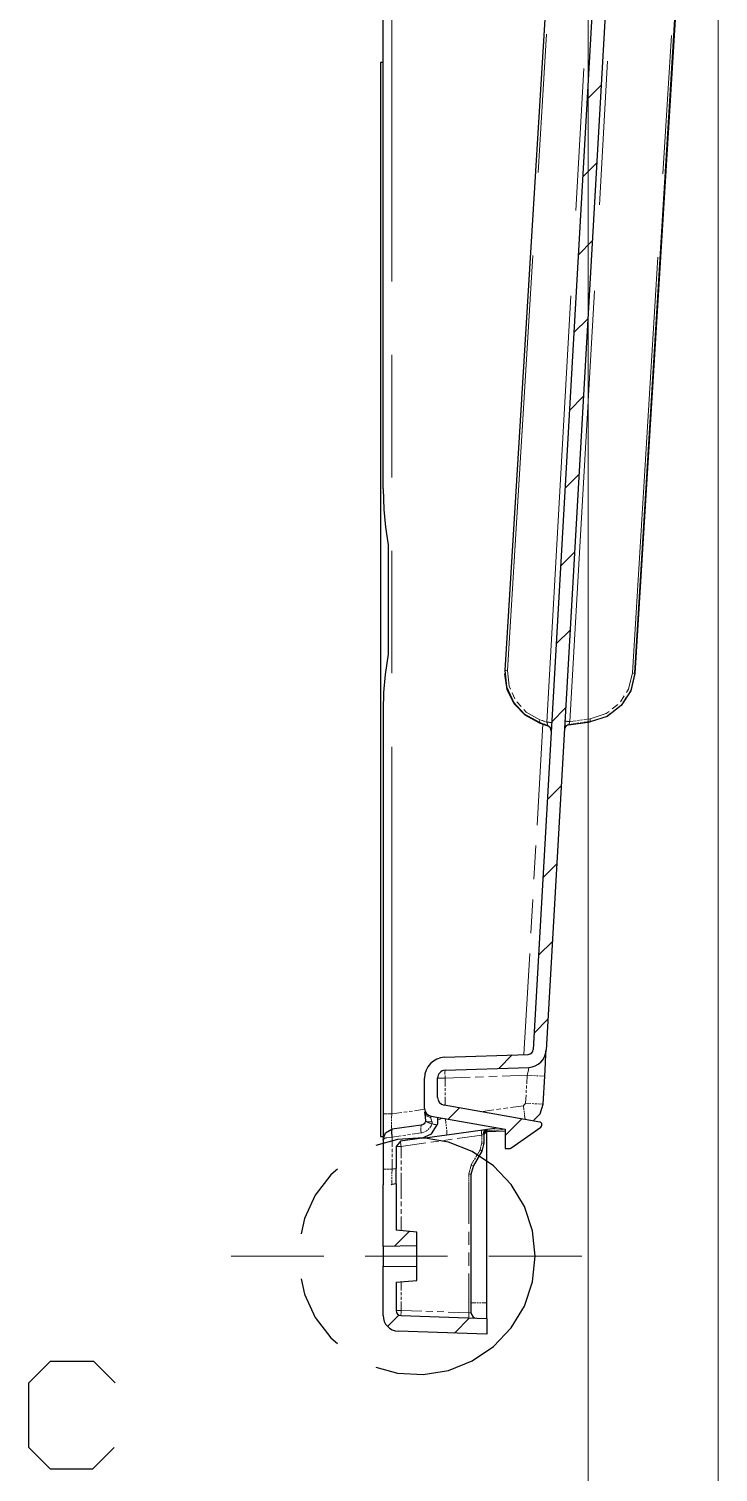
# Model space of a CAD drawing. Header units: millimetres. Extents: x 0 to 1989, y -338 to 950.
# Drawn here: x 1391.7 to 1524.4, y 145.6 to 423.6 of the extents above; entities that cross this region are included whole.
import ezdxf

# ---------------------------------------------------------------- set-up
doc = ezdxf.new("R2010")
doc.units = ezdxf.units.MM
doc.layers.add('DETAIL', color=8, linetype='Continuous')
doc.layers.add('FINE', color=9, linetype='Continuous')

msp = doc.modelspace()

# ---------------------------------------------------------------- linework, layer by layer
at = {"layer": 'DETAIL', "lineweight": 25}
for p, q in [((1459.88, 335.01), (1459.88, 787.4)), ((1499.34, 561.21), (1483.36, 300.06)), ((1524.4, 561.21), (1508.38, 299.44)), ((1508.38, 299.52), (1524.39, 561.21)), ((1507.61, 558.37), (1488.8, 227.03)), ((1510.12, 558.37), (1491.29, 226.89)), ((1459.88, 417.15), (1459.38, 417.13)), ((1483.34, 299.47), (1483.34, 299.39)), ((1489.92, 289.97), (1491.62, 289.35)), ((1495.66, 289.57), (1499.79, 290.15)), ((1471.74, 225.53), (1487.83, 226.09)), ((1471.83, 223.03), (1487.92, 223.59)), ((1467.88, 215.7), (1467.88, 221.53)), ((1470.38, 217.8), (1470.38, 221.53)), ((1490.05, 213.07), (1471.62, 216.32)), ((1461.6, 211.66), (1461.61, 211.66)), ((1470.38, 214), (1470.38, 213.41)), ((1472.19, 210.63), (1481.83, 211.98)), ((1479.85, 211.21), (1483.38, 211.39)), ((1484.51, 208.06), (1490.25, 212.09)), ((1490.46, 212.49), (1490.46, 212.58)), ((1459.38, 210.29), (1459.88, 210.26)), ((1463.24, 209.37), (1462.38, 208.38)), ((1467.37, 209.95), (1463.24, 209.37)), ((1478.98, 207.48), (1479.38, 208.98)), ((1479.38, 210.71), (1479.85, 211.21)), ((1479.38, 208.98), (1479.38, 210.71)), ((1479.88, 178.21), (1479.88, 211.22)), ((1462.38, 208.38), (1462.38, 204.11)), ((1477.28, 204.54), (1478.98, 207.48)), ((1476.88, 203.04), (1477.28, 204.54)), ((1476.88, 201), (1476.88, 203.04)), ((1459.88, 189.09), (1459.88, 201)), ((1462.38, 201.13), (1461.64, 201.04)), ((1462.38, 201.13), (1462.38, 201)), ((1462.38, 201), (1462.38, 192.21)), ((1476.88, 176.28), (1476.88, 201)), ((1466.38, 189.21), (1459.88, 189.09)), ((1459.88, 185.32), (1466.38, 185.21)), ((1459.88, 175.8), (1459.88, 185.32)), ((1462.38, 182.21), (1462.38, 176.78)), ((1463.35, 175.78), (1479.88, 175.21)), ((1479.88, 175.21), (1479.88, 172.21)), ((1479.88, 172.21), (1462.78, 172.8))]:
    msp.add_line(p, q, dxfattribs=at)
for points in [[(1459.38, 417.13), (1459.38, 416.6), (1459.38, 415.01), (1459.38, 412.39), (1459.38, 408.75), (1459.38, 404.13), (1459.38, 398.59), (1459.38, 392.18), (1459.38, 384.96), (1459.38, 377.01), (1459.38, 368.41), (1459.38, 359.25), (1459.38, 349.63), (1459.38, 339.63), (1459.38, 329.37), (1459.38, 318.95), (1459.38, 308.47), (1459.38, 298.05), (1459.38, 287.78), (1459.38, 277.79), (1459.38, 268.16), (1459.38, 259), (1459.38, 250.4), (1459.38, 242.45), (1459.38, 235.23), (1459.38, 228.82), (1459.38, 223.28), (1459.38, 218.67), (1459.38, 215.03), (1459.38, 212.4), (1459.38, 210.82), (1459.38, 210.29)], [(1459.88, 335.01), (1460.03, 331.08), (1460.36, 327.67), (1460.88, 324.24)], [(1460.88, 324.24), (1460.88, 313.71), (1460.88, 303.17)], [(1460.88, 303.17), (1460.3, 299.24), (1460, 295.82), (1459.88, 292.4)], [(1489.92, 289.97), (1487.25, 291.44), (1485.15, 293.64), (1483.8, 296.38), (1483.34, 299.39)], [(1483.36, 300.06), (1483.68, 296.88), (1484.98, 293.97), (1487.14, 291.62), (1489.92, 290.06)], [(1508.38, 299.44), (1507.59, 296.13), (1505.74, 293.27), (1503.03, 291.2), (1499.79, 290.15)], [(1459.88, 292.4), (1459.88, 214.63), (1459.88, 212.15), (1459.88, 210.34), (1459.88, 209.68)], [(1492.28, 288.36), (1492.12, 288.97), (1491.62, 289.35)], [(1495.66, 289.57), (1495.42, 289.51), (1495.2, 289.38)], [(1490.7, 216.48), (1491.01, 221.88), (1491.15, 224.39), (1491.25, 226.22), (1491.29, 226.89)], [(1467.89, 215.01), (1467.89, 214.84), (1467.9, 214.68), (1467.92, 214.4), (1467.96, 214.12), (1468.01, 213.82), (1468.05, 213.51), (1468.06, 213.41), (1468.07, 213.31)], [(1469.12, 214.22), (1483.38, 211.71), (1483.38, 207.96), (1484.23, 207.97)], [(1488.79, 213.29), (1490.14, 214.65), (1490.7, 216.48)], [(1459.88, 209.68), (1460.37, 210.99), (1461.6, 211.66), (1461.52, 211.22), (1461.6, 210.18)], [(1461.64, 210.18), (1461.55, 211.22), (1461.61, 211.66)], [(1467.19, 212.45), (1461.61, 211.66), (1461.6, 211.66)], [(1468.05, 213.18), (1467.99, 213.03), (1467.91, 212.89), (1467.78, 212.74), (1467.63, 212.62), (1467.46, 212.52), (1467.28, 212.46), (1467.23, 212.46), (1467.19, 212.46)], [(1467.37, 209.95), (1469.21, 210.8), (1470.27, 212.53)], [(1468.07, 213.32), (1468.07, 213.29), (1468.07, 213.27), (1468.07, 213.24), (1468.07, 213.21), (1468.06, 213.2), (1468.06, 213.18), (1468.06, 213.17), (1468.06, 213.17)], [(1470.38, 213.41), (1470.38, 213.33), (1470.34, 212.87), (1470.27, 212.53)], [(1479.24, 210.71), (1479.26, 211.06), (1479.33, 211.3), (1479.37, 211.37), (1479.54, 211.59), (1479.78, 211.69)], [(1479.28, 211.18), (1479.28, 211.18), (1479.29, 211.18), (1479.29, 211.18), (1479.29, 211.18), (1479.29, 211.18), (1479.3, 211.19), (1479.3, 211.19), (1479.31, 211.2), (1479.32, 211.2), (1479.33, 211.21), (1479.34, 211.22), (1479.37, 211.24), (1479.39, 211.26), (1479.43, 211.28), (1479.47, 211.31), (1479.54, 211.35), (1479.6, 211.39), (1479.66, 211.43), (1479.72, 211.48), (1479.75, 211.5), (1479.78, 211.52), (1479.79, 211.52), (1479.8, 211.53), (1479.81, 211.54), (1479.82, 211.54), (1479.82, 211.54), (1479.82, 211.54), (1479.82, 211.55), (1479.83, 211.55)], [(1479.38, 210.97), (1479.38, 210.97), (1479.38, 210.98), (1479.38, 210.98), (1479.38, 210.98), (1479.38, 210.98), (1479.39, 210.98), (1479.39, 210.99), (1479.39, 210.99), (1479.39, 211), (1479.39, 211.01), (1479.4, 211.02), (1479.4, 211.03), (1479.41, 211.06), (1479.41, 211.08), (1479.43, 211.12), (1479.44, 211.16), (1479.46, 211.23), (1479.48, 211.3), (1479.51, 211.41), (1479.56, 211.51), (1479.66, 211.63), (1479.78, 211.69)], [(1479.48, 211.53), (1479.48, 211.53), (1479.48, 211.53), (1479.49, 211.53), (1479.49, 211.53), (1479.49, 211.54), (1479.49, 211.54), (1479.5, 211.54), (1479.5, 211.54), (1479.51, 211.54), (1479.52, 211.55), (1479.53, 211.55), (1479.54, 211.56), (1479.57, 211.57), (1479.59, 211.57), (1479.63, 211.59), (1479.67, 211.6), (1479.71, 211.61), (1479.74, 211.63), (1479.76, 211.64), (1479.77, 211.64), (1479.78, 211.65), (1479.79, 211.65), (1479.79, 211.65), (1479.79, 211.65), (1479.8, 211.65), (1479.8, 211.66), (1479.8, 211.66)], [(1479.6, 211.2), (1479.6, 211.21), (1479.6, 211.21), (1479.6, 211.21), (1479.6, 211.21), (1479.6, 211.21), (1479.6, 211.22), (1479.61, 211.22), (1479.61, 211.22), (1479.61, 211.23), (1479.61, 211.24), (1479.61, 211.26), (1479.62, 211.27), (1479.62, 211.3), (1479.63, 211.32), (1479.64, 211.37), (1479.65, 211.41), (1479.66, 211.49), (1479.68, 211.56), (1479.73, 211.65), (1479.78, 211.69)], [(1489.2, 187.21), (1488.67, 192.11), (1487.09, 196.79), (1484.55, 201.02), (1481.15, 204.6), (1477.07, 207.37), (1472.49, 209.19), (1467.62, 209.99), (1462.69, 209.72), (1458.52, 208.57)], [(1459.88, 209.68), (1459.88, 204.01), (1459.88, 201)], [(1467.37, 209.95), (1468.01, 210.04), (1469.77, 210.29), (1472.19, 210.63)], [(1451.12, 204.01), (1449.82, 202.9), (1446.83, 198.97), (1444.76, 194.49), (1444.11, 191.54)], [(1462.38, 201.13), (1462.38, 201.53), (1462.38, 202.61), (1462.38, 204.11)], [(1466.38, 189.21), (1466.38, 191.86), (1462.38, 192.21)], [(1459.88, 189.09), (1459.88, 188.54), (1459.88, 187.21), (1459.88, 185.87), (1459.88, 185.32)], [(1466.38, 185.21), (1466.38, 185.79), (1466.38, 187.21), (1466.38, 188.62), (1466.38, 189.21)], [(1458.52, 165.85), (1462.69, 164.69), (1467.62, 164.42), (1472.49, 165.22), (1477.07, 167.05), (1481.15, 169.82), (1484.55, 173.4), (1487.09, 177.63), (1488.67, 182.3), (1489.2, 187.21)], [(1462.38, 182.21), (1466.38, 182.56), (1466.38, 185.21)], [(1444.11, 182.87), (1444.76, 179.92), (1446.83, 175.44), (1449.82, 171.52), (1451.12, 170.41)], [(1479.88, 175.21), (1479.88, 176.09), (1479.88, 178.21)], [(1408.1, 150.38), (1403.94, 146.22), (1395.85, 146.22), (1391.69, 150.38), (1391.69, 162.84), (1395.85, 167), (1404.16, 167), (1408.31, 162.84)]]:
    msp.add_lwpolyline(points, dxfattribs=at)
for points in [[(1495.2, 289.39, 0.223089), (1494.8, 288.64)], [(1471.74, 225.53, 0.404027), (1467.88, 221.53)], [(1487.83, 226.09, 0.387578), (1488.8, 227.03)], [(1487.92, 223.59, 0.387626), (1491.29, 226.89)], [(1471.83, 223.03, 0.40404), (1470.38, 221.53)], [(1470.38, 217.8, 0.363963), (1471.62, 216.32)], [(1467.88, 215.7, 0.363984), (1469.12, 214.22)], [(1490.46, 212.58, 0.363895), (1490.05, 213.07)], [(1490.25, 212.09, 0.244621), (1490.46, 212.49)], [(1484.23, 207.97, 0.149498), (1484.51, 208.06)], [(1461.64, 201.04, 0.025898), (1461.43, 201)], [(1459.88, 175.8, 0.404021), (1462.78, 172.8)], [(1462.38, 176.78, 0.404042), (1463.35, 175.78)], [(1476.88, 176.28, 0.404043), (1477.85, 175.28)]]:
    msp.add_lwpolyline(points, format="xyb", dxfattribs=at)
at = {"layer": 'FINE', "lineweight": 9}
for p, q in [((1499.35, 553.27), (1499.35, 70.13)), ((1524.4, 553.27), (1524.4, 70.13)), ((1461.6, 516.41), (1461.6, 374.95)), ((1489.72, 395.98), (1491.36, 422.63)), ((1515.4, 422.38), (1513.77, 395.68)), ((1501.53, 389.76), (1503.1, 417.41)), ((1498.55, 416.02), (1496.99, 388.64)), ((1499.19, 410.11), (1501.85, 412.77)), ((1498.34, 395.12), (1501, 397.78)), ((1497.49, 380.13), (1500.15, 382.78)), ((1483.85, 300.05), (1488.75, 379.99)), ((1495.87, 290.21), (1500.58, 373.17)), ((1496.06, 372.21), (1491.39, 290.07)), ((1496.64, 365.13), (1499.29, 367.79)), ((1461.6, 360.81), (1461.6, 337.23)), ((1495.79, 350.14), (1498.44, 352.8)), ((1494.94, 335.15), (1497.59, 337.8)), ((1461.6, 323.08), (1461.6, 299.51)), ((1494.08, 320.15), (1496.74, 322.81)), ((1493.23, 305.16), (1495.89, 307.81)), ((1483.54, 300.06), (1483.59, 300.06)), ((1483.62, 300.06), (1483.67, 300.06)), ((1483.7, 300.05), (1483.85, 300.05)), ((1507.89, 299.56), (1508.04, 299.55)), ((1508.07, 299.55), (1508.12, 299.54)), ((1508.15, 299.54), (1508.2, 299.54)), ((1508.38, 299.49), (1508.38, 299.52)), ((1508.38, 299.48), (1508.38, 299.49)), ((1508.38, 299.47), (1508.38, 299.48)), ((1508.38, 299.44), (1508.38, 299.47)), ((1485.24, 294.6), (1484.73, 295.73)), ((1506.31, 295.14), (1505.59, 294.03)), ((1505.96, 293.69), (1506.72, 294.86)), ((1486.48, 293.08), (1485.64, 293.99)), ((1492.38, 290.17), (1495.04, 292.82)), ((1505.06, 293.46), (1504.01, 292.65)), ((1504.3, 292.24), (1505.41, 293.09)), ((1490.63, 289.72), (1489.53, 270.23)), ((1489.92, 290.06), (1489.97, 290.21)), ((1489.92, 290.06), (1490.45, 289.87)), ((1489.92, 290.04), (1489.92, 290.06)), ((1489.92, 290.02), (1489.92, 290.03)), ((1489.92, 290.01), (1489.92, 290.02)), ((1489.92, 289.97), (1489.92, 290)), ((1490.44, 289.78), (1489.92, 289.97)), ((1489.98, 290.24), (1490, 290.29)), ((1490.01, 290.32), (1490.02, 290.37)), ((1490.03, 290.4), (1490.09, 290.55)), ((1490.49, 290.4), (1490.09, 290.55)), ((1490.55, 289.84), (1490.72, 289.77)), ((1490.72, 289.68), (1490.55, 289.75)), ((1490.7, 290.33), (1490.57, 290.38)), ((1490.91, 290.25), (1490.78, 290.3)), ((1490.83, 289.73), (1491, 289.67)), ((1491, 289.58), (1490.83, 289.65)), ((1491.39, 290.07), (1490.99, 290.22)), ((1491.11, 289.63), (1491.63, 289.44)), ((1491.39, 290.07), (1491.47, 289.88)), ((1491.69, 290.06), (1491.39, 290.07)), ((1491.48, 289.84), (1491.5, 289.78)), ((1491.52, 289.74), (1491.54, 289.68)), ((1491.56, 289.64), (1491.63, 289.44)), ((1491.63, 289.4), (1491.62, 289.39)), ((1491.63, 289.44), (1491.63, 289.42)), ((1491.93, 289.21), (1491.63, 289.44)), ((1491.63, 289.41), (1491.63, 289.4)), ((1491.86, 290.06), (1491.75, 290.06)), ((1492.02, 290.05), (1491.91, 290.05)), ((1492.09, 289.08), (1491.99, 289.16)), ((1494.99, 289.14), (1494.94, 289.08)), ((1495.05, 289.31), (1495, 289.18)), ((1495.2, 289.38), (1495.03, 289.18)), ((1495.23, 289.43), (1495.1, 289.36)), ((1495.35, 290.24), (1495.25, 290.25)), ((1495.66, 289.66), (1495.3, 289.46)), ((1495.51, 290.23), (1495.41, 290.24)), ((1495.87, 290.21), (1495.57, 290.23)), ((1495.66, 289.66), (1495.73, 289.82)), ((1496.92, 289.75), (1495.66, 289.57)), ((1495.66, 289.62), (1495.66, 289.63)), ((1495.66, 289.6), (1495.66, 289.61)), ((1495.66, 289.57), (1495.66, 289.6)), ((1495.74, 289.86), (1495.76, 289.91)), ((1495.78, 289.95), (1495.8, 290)), ((1495.81, 290.04), (1495.87, 290.21)), ((1497.05, 290.37), (1495.87, 290.21)), ((1497.6, 289.84), (1497.17, 289.78)), ((1497.18, 289.87), (1497.6, 289.93)), ((1497.68, 290.46), (1497.29, 290.4)), ((1497.85, 289.96), (1498.27, 290.02)), ((1498.27, 289.94), (1497.85, 289.88)), ((1498.31, 290.55), (1497.92, 290.49)), ((1498.52, 290.06), (1499.79, 290.23)), ((1499.79, 290.15), (1498.52, 289.98)), ((1499.73, 290.74), (1498.55, 290.58)), ((1499.73, 290.74), (1499.75, 290.59)), ((1499.75, 290.56), (1499.76, 290.5)), ((1499.76, 290.47), (1499.77, 290.42)), ((1499.77, 290.39), (1499.79, 290.23)), ((1499.79, 290.23), (1499.79, 290.21)), ((1499.79, 290.2), (1499.79, 290.2)), ((1499.79, 290.19), (1499.79, 290.18)), ((1499.79, 290.18), (1499.79, 290.15)), ((1492.16, 288.89), (1492.13, 289.02)), ((1492.28, 288.45), (1492.18, 288.82)), ((1494.96, 289.1), (1494.8, 288.72)), ((1494.87, 288.89), (1494.8, 288.64)), ((1494.91, 289.03), (1494.89, 288.95)), ((1461.6, 285.36), (1461.6, 214.63)), ((1491.53, 275.17), (1494.19, 277.83)), ((1489.3, 266.34), (1488.94, 259.84)), ((1490.68, 260.18), (1493.33, 262.83)), ((1488.71, 255.94), (1488.34, 249.45)), ((1489.83, 245.19), (1492.48, 247.84)), ((1488.12, 245.55), (1487.02, 226.07)), ((1488.98, 230.19), (1491.63, 232.85)), ((1482.17, 223.39), (1484.77, 225.98)), ((1471.81, 222.33), (1471.81, 222.48)), ((1487.74, 222.54), (1487.64, 222.08)), ((1487.8, 222.79), (1487.77, 222.63)), ((1487.86, 223.03), (1487.82, 222.88)), ((1470.91, 221.53), (1471.06, 221.53)), ((1471.15, 221.53), (1471.3, 221.53)), ((1471.39, 221.53), (1471.83, 221.53)), ((1471.82, 222.08), (1471.81, 222.23)), ((1471.83, 221.53), (1471.83, 219.92)), ((1479.25, 221.79), (1477.64, 221.73)), ((1481.83, 221.88), (1480.22, 221.82)), ((1487.64, 222.08), (1482.8, 221.91)), ((1487.52, 220.1), (1487.49, 219.54)), ((1487.64, 222.08), (1487.54, 220.43)), ((1487.64, 222.08), (1488.67, 222.02)), ((1488.88, 222.01), (1489.22, 221.99)), ((1489.43, 221.98), (1489.77, 221.96)), ((1471.83, 219.6), (1471.83, 219.07)), ((1471.83, 218.75), (1471.83, 218.21)), ((1471.83, 217.89), (1471.83, 216.28)), ((1487.42, 218.33), (1487.33, 216.68)), ((1487.47, 219.21), (1487.44, 218.66)), ((1460.51, 214.63), (1460.69, 214.63)), ((1460.79, 214.63), (1460.97, 214.63)), ((1461.08, 214.63), (1461.6, 214.63)), ((1461.54, 213.72), (1461.6, 214.63)), ((1463.52, 214.9), (1461.6, 214.63)), ((1464.55, 215.05), (1463.91, 214.96)), ((1465.57, 215.19), (1464.93, 215.1)), ((1467.88, 215.52), (1465.96, 215.25)), ((1467.88, 215.01), (1468.1, 214.53)), ((1468.33, 214.24), (1468.49, 214.16)), ((1468.59, 214.11), (1469.07, 213.89)), ((1469.1, 214.12), (1469.12, 214.22)), ((1469.1, 214.06), (1469.1, 214.1)), ((1472.42, 213.64), (1474.58, 215.8)), ((1481.24, 215.41), (1478.74, 215.06)), ((1482.57, 215.6), (1481.74, 215.48)), ((1483.9, 215.79), (1483.07, 215.67)), ((1486.9, 216.21), (1484.4, 215.86)), ((1487.03, 216.35), (1486.9, 216.21)), ((1487.01, 215.4), (1486.9, 216.21)), ((1487.06, 214.97), (1487.03, 215.24)), ((1487.1, 216.43), (1487.06, 216.38)), ((1487.17, 216.51), (1487.13, 216.46)), ((1487.23, 213.57), (1487.14, 214.38)), ((1487.33, 216.68), (1487.2, 216.53)), ((1487.33, 216.68), (1488.36, 216.62)), ((1488.57, 216.61), (1488.91, 216.59)), ((1489.12, 216.57), (1489.46, 216.55)), ((1461.5, 212.75), (1461.5, 213.05)), ((1461.51, 213.23), (1461.53, 213.54)), ((1467.14, 211.9), (1467.15, 211.75)), ((1467.16, 211.66), (1467.17, 211.51)), ((1467.18, 211.42), (1467.22, 210.96)), ((1468.07, 213.31), (1468.42, 213.13)), ((1468.5, 213.12), (1468.63, 213.11)), ((1468.5, 212.98), (1468.63, 212.93)), ((1468.71, 213.11), (1468.85, 213.1)), ((1468.71, 212.91), (1468.84, 212.86)), ((1468.91, 212.84), (1469.3, 212.7)), ((1468.92, 213.1), (1469.32, 213.09)), ((1469.07, 213.89), (1469.08, 213.99)), ((1469.09, 214.01), (1469.09, 214.04)), ((1469.22, 213.38), (1469.19, 213.46)), ((1469.32, 213.09), (1469.23, 213.33)), ((1469.59, 212.65), (1469.3, 212.7)), ((1469.35, 212.97), (1469.32, 213.09)), ((1469.34, 212.9), (1469.34, 212.94)), ((1469.34, 212.84), (1469.34, 212.88)), ((1469.75, 212.62), (1469.65, 212.64)), ((1469.91, 212.59), (1469.81, 212.61)), ((1470.27, 212.53), (1469.97, 212.58)), ((1470.66, 213.54), (1470.38, 213.41)), ((1470.81, 213.61), (1470.71, 213.57)), ((1470.95, 213.68), (1470.86, 213.64)), ((1471.29, 213.84), (1471.01, 213.71)), ((1471.99, 212.79), (1471.88, 213.74)), ((1472.06, 212.28), (1472.02, 212.6)), ((1472.12, 211.77), (1472.08, 212.09)), ((1479.83, 211.54), (1479.82, 211.58)), ((1479.86, 211.37), (1479.84, 211.47)), ((1479.86, 211.37), (1480.94, 211.46)), ((1479.86, 211.37), (1479.86, 211.32)), ((1479.86, 211.31), (1479.86, 211.29)), ((1479.86, 211.28), (1479.86, 211.27)), ((1481.15, 211.48), (1481.51, 211.51)), ((1481.73, 211.52), (1482.09, 211.55)), ((1482.3, 211.57), (1483.38, 211.66)), ((1483.38, 210.45), (1486.6, 213.68)), ((1459.88, 209.68), (1460.35, 209.99)), ((1460.45, 210.02), (1460.64, 210.05)), ((1460.75, 210.06), (1460.94, 210.09)), ((1461.05, 210.1), (1461.6, 210.18)), ((1461.6, 210.18), (1461.61, 210.18)), ((1461.62, 210.18), (1461.62, 210.18)), ((1461.62, 210.18), (1461.62, 210.18)), ((1461.63, 210.18), (1461.64, 210.18)), ((1461.64, 210.18), (1463.35, 210.42)), ((1461.64, 208.29), (1461.64, 210.18)), ((1463.28, 208.9), (1463.27, 209)), ((1463.3, 208.74), (1463.29, 208.84)), ((1463.35, 208.38), (1463.31, 208.68)), ((1463.35, 208.38), (1468.11, 209.05)), ((1463.69, 210.47), (1464.26, 210.55)), ((1464.6, 210.59), (1465.17, 210.67)), ((1465.51, 210.72), (1467.22, 210.96)), ((1469.06, 209.18), (1470.65, 209.4)), ((1471.6, 209.54), (1473.19, 209.76)), ((1474.14, 209.89), (1478.9, 210.56)), ((1478.78, 208.52), (1478.74, 208.39)), ((1478.9, 208.98), (1478.8, 208.6)), ((1478.83, 211.09), (1478.82, 211.19)), ((1478.85, 210.93), (1478.84, 211.03)), ((1478.9, 210.56), (1478.86, 210.87)), ((1478.9, 210.56), (1479, 210.61)), ((1478.9, 210.56), (1478.9, 210.08)), ((1478.9, 209.98), (1478.9, 209.82)), ((1478.9, 209.72), (1478.9, 209.56)), ((1478.9, 209.47), (1478.9, 208.98)), ((1479.05, 208.98), (1478.9, 208.98)), ((1479.02, 210.62), (1479.06, 210.63)), ((1479.08, 210.64), (1479.11, 210.65)), ((1479.12, 208.98), (1479.08, 208.98)), ((1479.13, 210.66), (1479.24, 210.71)), ((1479.2, 208.98), (1479.15, 208.98)), ((1479.3, 210.71), (1479.29, 210.71)), ((1479.33, 210.71), (1479.31, 210.71)), ((1479.41, 211), (1479.47, 211.08)), ((1479.51, 211.12), (1479.58, 211.18)), ((1461.64, 207.29), (1461.64, 207.91)), ((1461.64, 206.28), (1461.64, 206.91)), ((1461.64, 204.01), (1461.64, 205.9)), ((1462.83, 208.38), (1462.74, 208.38)), ((1462.99, 208.38), (1462.89, 208.38)), ((1463.35, 208.38), (1463.05, 208.38)), ((1463.35, 206.12), (1463.35, 208.38)), ((1477.66, 206.17), (1477.49, 205.87)), ((1477.94, 206.65), (1477.77, 206.35)), ((1478.56, 207.73), (1478.04, 206.83)), ((1478.67, 208.11), (1478.56, 207.73)), ((1478.69, 207.66), (1478.56, 207.73)), ((1478.72, 208.32), (1478.69, 208.19)), ((1478.76, 207.61), (1478.72, 207.64)), ((1478.83, 207.57), (1478.79, 207.6)), ((1460.53, 204.01), (1460.71, 204.01)), ((1460.81, 204.01), (1460.99, 204.01)), ((1461.1, 204.01), (1461.64, 204.01)), ((1461.58, 203.1), (1461.64, 204.01)), ((1461.64, 204.01), (1461.87, 204.04)), ((1461.91, 204.05), (1461.99, 204.06)), ((1462.03, 204.06), (1462.11, 204.07)), ((1462.15, 204.08), (1462.38, 204.11)), ((1463.35, 204.91), (1463.35, 205.67)), ((1463.35, 203.71), (1463.35, 204.46)), ((1463.35, 201), (1463.35, 203.26)), ((1476.54, 203.58), (1476.4, 203.04)), ((1476.62, 203.86), (1476.57, 203.69)), ((1476.62, 203.04), (1476.58, 203.04)), ((1476.7, 204.15), (1476.65, 203.97)), ((1476.7, 203.04), (1476.65, 203.04)), ((1476.87, 204.79), (1476.72, 204.26)), ((1477.39, 205.69), (1476.87, 204.79)), ((1477, 204.72), (1476.87, 204.79)), ((1477.06, 204.68), (1477.02, 204.7)), ((1477.13, 204.64), (1477.09, 204.66)), ((1461.55, 202.13), (1461.55, 202.43)), ((1461.56, 202.61), (1461.57, 202.92)), ((1463.35, 198.28), (1463.35, 201)), ((1476.4, 202.29), (1476.4, 202.08)), ((1476.4, 201.96), (1476.4, 201.75)), ((1463.35, 196.83), (1463.35, 197.74)), ((1463.35, 195.38), (1463.35, 196.29)), ((1463.35, 192.12), (1463.35, 194.84)), ((1462.06, 189.13), (1464.91, 191.99)), ((1476.4, 191.94), (1476.4, 189.42)), ((1448.51, 187.21), (1430.63, 187.21)), ((1476.4, 187.91), (1476.4, 185.39)), ((1498.13, 187.21), (1480.26, 187.21)), ((1476.4, 183.88), (1476.4, 176.33)), ((1463.35, 180.61), (1463.35, 182.29)), ((1463.35, 179.71), (1463.35, 180.27)), ((1463.35, 178.81), (1463.35, 179.37)), ((1463.35, 176.78), (1463.35, 178.47)), ((1477.8, 178.21), (1476.88, 178.21)), ((1478.29, 178.21), (1477.98, 178.21)), ((1478.78, 178.21), (1478.47, 178.21)), ((1479.88, 178.21), (1478.96, 178.21)), ((1460.75, 173.69), (1462.95, 175.88)), ((1462.83, 176.78), (1462.74, 176.78)), ((1462.99, 176.78), (1462.89, 176.78)), ((1463.35, 176.78), (1463.05, 176.78)), ((1463.34, 176.25), (1463.33, 176.15)), ((1463.35, 176.78), (1463.34, 176.48)), ((1463.34, 176.42), (1463.34, 176.31)), ((1467.34, 176.64), (1463.35, 176.78)), ((1469.47, 176.57), (1468.14, 176.62)), ((1471.6, 176.5), (1470.27, 176.54)), ((1476.4, 176.33), (1472.4, 176.47)), ((1473.64, 172.42), (1476.53, 175.32)), ((1476.4, 176.33), (1476.39, 176.02)), ((1476.39, 175.96), (1476.39, 175.86)), ((1476.39, 175.8), (1476.39, 175.7)), ((1476.55, 176.31), (1476.4, 176.33)), ((1476.62, 176.3), (1476.58, 176.31)), ((1476.7, 176.3), (1476.65, 176.3)), ((1476.88, 176.28), (1476.73, 176.29))]:
    msp.add_line(p, q, dxfattribs=at)
for points in [[(1512.79, 379.66), (1507.89, 299.56), (1507.14, 296.41), (1506.74, 295.8)], [(1483.36, 300.06), (1483.51, 300.06), (1483.51, 300.06)], [(1484.43, 296.41), (1484.15, 297.03), (1483.85, 300.05)], [(1507.18, 295.56), (1507.59, 296.2), (1508.38, 299.52)], [(1508.23, 299.54), (1508.23, 299.54), (1508.38, 299.52)], [(1490.09, 290.55), (1487.44, 292.03), (1486.98, 292.53)], [(1503.39, 292.17), (1502.81, 291.73), (1499.73, 290.74)], [(1491.62, 289.38), (1491.62, 289.35), (1491.1, 289.54)], [(1492.38, 290.05), (1492.09, 290.05), (1492.08, 290.05)], [(1495.19, 290.26), (1495.18, 290.26), (1494.89, 290.3)], [(1495.66, 289.63), (1495.66, 289.66), (1496.93, 289.83)], [(1499.79, 290.23), (1503.03, 291.27), (1503.64, 291.74)], [(1471.81, 222.57), (1471.81, 222.59), (1471.83, 223.03)], [(1487.92, 223.59), (1487.89, 223.15), (1487.88, 223.12)], [(1470.38, 221.53), (1470.8, 221.53), (1470.82, 221.53)], [(1476.67, 221.7), (1471.83, 221.53), (1471.82, 221.99)], [(1489.98, 221.95), (1490.03, 221.94), (1491.01, 221.88)], [(1459.88, 214.63), (1460.37, 214.63), (1460.41, 214.63)], [(1468.15, 214.43), (1468.21, 214.29), (1468.23, 214.28)], [(1487.12, 214.54), (1487.09, 214.75), (1487.09, 214.81)], [(1489.67, 216.54), (1489.72, 216.54), (1490.7, 216.48)], [(1461.6, 211.66), (1461.5, 212.04), (1461.5, 212.56)], [(1467.19, 212.45), (1467.13, 212), (1467.13, 212)], [(1468.06, 213.17), (1468.4, 213.02), (1468.43, 213.01)], [(1468.2, 211.32), (1468.23, 211.34), (1468.43, 211.49)], [(1468.56, 211.6), (1468.66, 211.68), (1468.76, 211.81)], [(1468.86, 211.95), (1469.15, 212.36), (1469.3, 212.7)], [(1469.13, 213.64), (1469.07, 213.83), (1469.07, 213.89)], [(1469.17, 213.51), (1469.14, 213.58), (1469.14, 213.59)], [(1469.3, 212.7), (1469.31, 212.73), (1469.33, 212.8), (1469.33, 212.81)], [(1472.19, 210.63), (1472.15, 211.52), (1472.14, 211.58)], [(1478.81, 211.25), (1478.81, 211.26), (1478.79, 211.55)], [(1479.62, 211.21), (1479.66, 211.25), (1479.86, 211.37)], [(1479.81, 211.6), (1479.81, 211.61), (1479.79, 211.67), (1479.78, 211.69)], [(1479.84, 211.49), (1479.83, 211.51), (1479.83, 211.52)], [(1463.26, 209.06), (1463.26, 209.08), (1463.24, 209.37)], [(1467.22, 210.96), (1467.44, 211), (1468.04, 211.25)], [(1479.38, 208.98), (1479.24, 208.98), (1479.23, 208.98)], [(1479.28, 210.71), (1479.24, 210.71), (1479.34, 210.91), (1479.38, 210.95)], [(1479.38, 210.71), (1479.34, 210.71), (1479.34, 210.71)], [(1479.86, 211.26), (1479.86, 211.25), (1479.85, 211.21)], [(1462.68, 208.38), (1462.66, 208.38), (1462.38, 208.38)], [(1478.98, 207.48), (1478.86, 207.56), (1478.85, 207.56)], [(1459.88, 204.01), (1460.38, 204.01), (1460.42, 204.01)], [(1476.55, 203.04), (1476.4, 203.04), (1476.4, 202.42)], [(1476.88, 203.04), (1476.74, 203.04), (1476.73, 203.04)], [(1477.28, 204.54), (1477.16, 204.62), (1477.16, 204.62)], [(1461.64, 201.04), (1461.55, 201.42), (1461.55, 201.94)], [(1476.4, 201.62), (1476.4, 201), (1476.4, 193.45)], [(1472.32, 187.21), (1466.38, 187.21), (1464.38, 187.21), (1462.38, 187.21), (1456.44, 187.21)], [(1462.68, 176.78), (1462.66, 176.78), (1462.38, 176.78)], [(1463.33, 176.09), (1463.33, 176.08), (1463.35, 175.78)], [(1476.38, 175.63), (1476.38, 175.62), (1476.4, 175.33)]]:
    msp.add_lwpolyline(points, dxfattribs=at)

doc.saveas('drawing.dxf')
